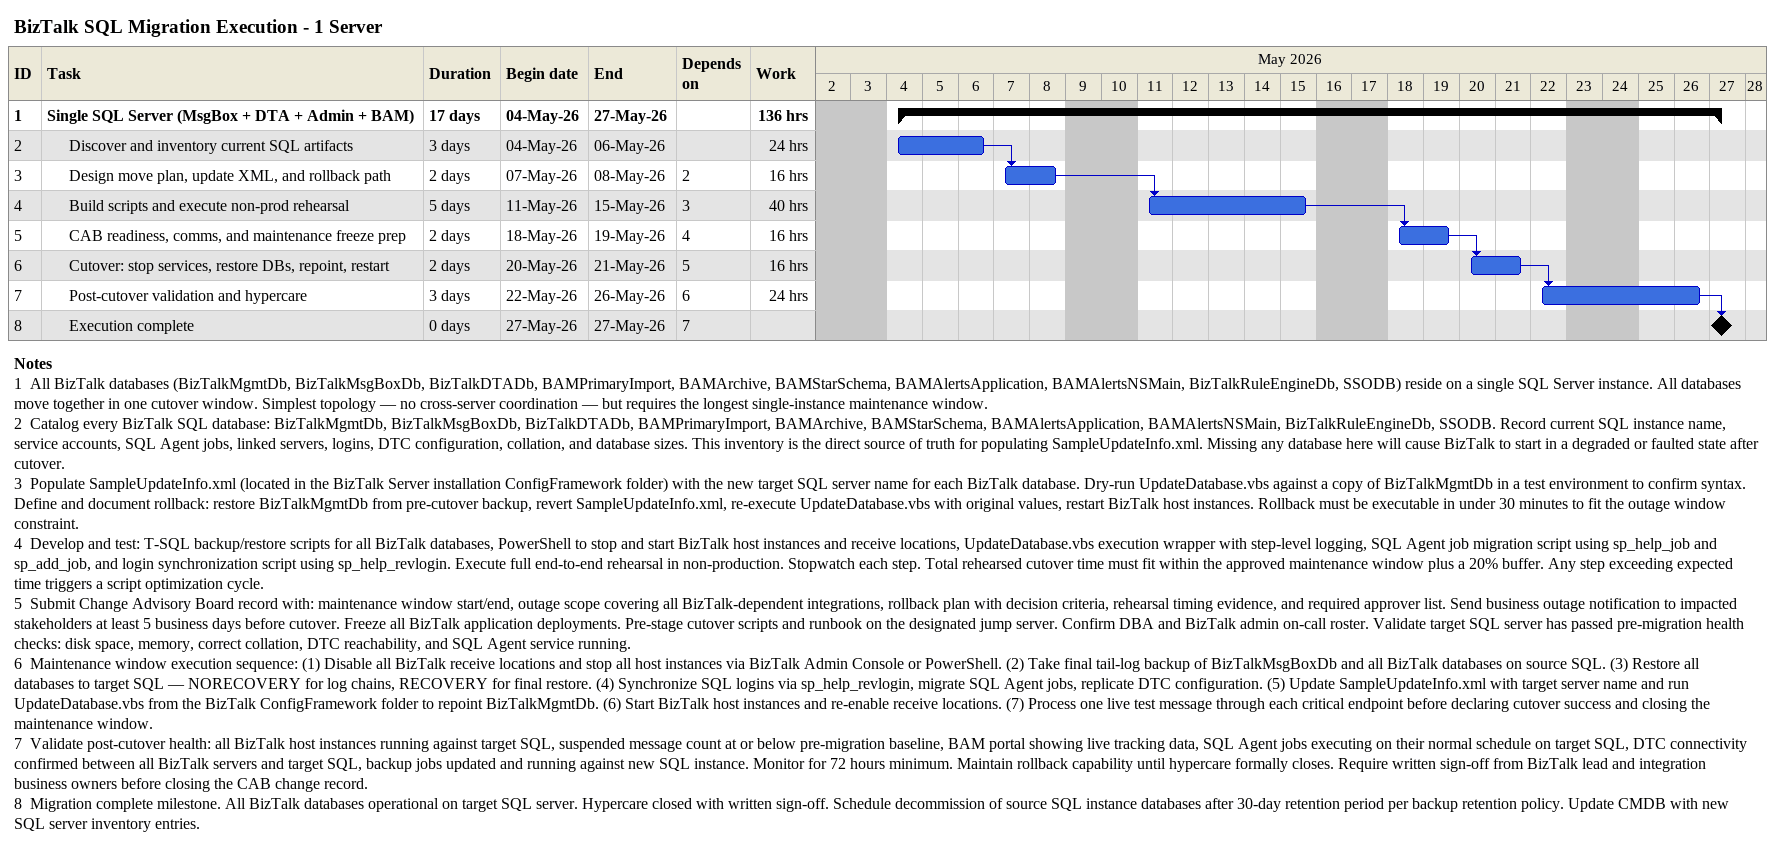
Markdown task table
BizTalk SQL Migration Execution - 1 Server

| ID | Level | Task | Duration | Start | Finish | Predecessors | Work (h) |
|---|---|---|---|---|---|---|---|
| 1 | 1 | **Single SQL Server (MsgBox + DTA + Admin + BAM)** | 17d | 2026-05-04 | 2026-05-27 |  | 136 |
| 2 | 2 | Discover and inventory current SQL artifacts | 3d | 2026-05-04 | 2026-05-06 |  | 24 |
| 3 | 2 | Design move plan, update XML, and rollback path | 2d | 2026-05-07 | 2026-05-08 | 2 | 16 |
| 4 | 2 | Build scripts and execute non-prod rehearsal | 5d | 2026-05-11 | 2026-05-15 | 3 | 40 |
| 5 | 2 | CAB readiness, comms, and maintenance freeze prep | 2d | 2026-05-18 | 2026-05-19 | 4 | 16 |
| 6 | 2 | Cutover: stop services, restore DBs, repoint, restart | 2d | 2026-05-20 | 2026-05-21 | 5 | 16 |
| 7 | 2 | Post-cutover validation and hypercare | 3d | 2026-05-22 | 2026-05-26 | 6 | 24 |
| 8 | 2 | Execution complete | 0d | 2026-05-27 | 2026-05-27 | 7 |  |

Notes
- 1: All BizTalk databases (BizTalkMgmtDb, BizTalkMsgBoxDb, BizTalkDTADb, BAMPrimaryImport, BAMArchive, BAMStarSchema, BAMAlertsApplication, BAMAlertsNSMain, BizTalkRuleEngineDb, SSODB) reside on a single SQL Server instance. All databases move together in one cutover window. Simplest topology — no cross-server coordination — but requires the longest single-instance maintenance window.
- 2: Catalog every BizTalk SQL database: BizTalkMgmtDb, BizTalkMsgBoxDb, BizTalkDTADb, BAMPrimaryImport, BAMArchive, BAMStarSchema, BAMAlertsApplication, BAMAlertsNSMain, BizTalkRuleEngineDb, SSODB. Record current SQL instance name, service accounts, SQL Agent jobs, linked servers, logins, DTC configuration, collation, and database sizes. This inventory is the direct source of truth for populating SampleUpdateInfo.xml. Missing any database here will cause BizTalk to start in a degraded or faulted state after cutover.
- 3: Populate SampleUpdateInfo.xml (located in the BizTalk Server installation ConfigFramework folder) with the new target SQL server name for each BizTalk database. Dry-run UpdateDatabase.vbs against a copy of BizTalkMgmtDb in a test environment to confirm syntax. Define and document rollback: restore BizTalkMgmtDb from pre-cutover backup, revert SampleUpdateInfo.xml, re-execute UpdateDatabase.vbs with original values, restart BizTalk host instances. Rollback must be executable in under 30 minutes to fit the outage window constraint.
- 4: Develop and test: T-SQL backup/restore scripts for all BizTalk databases, PowerShell to stop and start BizTalk host instances and receive locations, UpdateDatabase.vbs execution wrapper with step-level logging, SQL Agent job migration script using sp_help_job and sp_add_job, and login synchronization script using sp_help_revlogin. Execute full end-to-end rehearsal in non-production. Stopwatch each step. Total rehearsed cutover time must fit within the approved maintenance window plus a 20% buffer. Any step exceeding expected time triggers a script optimization cycle.
- 5: Submit Change Advisory Board record with: maintenance window start/end, outage scope covering all BizTalk-dependent integrations, rollback plan with decision criteria, rehearsal timing evidence, and required approver list. Send business outage notification to impacted stakeholders at least 5 business days before cutover. Freeze all BizTalk application deployments. Pre-stage cutover scripts and runbook on the designated jump server. Confirm DBA and BizTalk admin on-call roster. Validate target SQL server has passed pre-migration health checks: disk space, memory, correct collation, DTC reachability, and SQL Agent service running.
- 6: Maintenance window execution sequence: (1) Disable all BizTalk receive locations and stop all host instances via BizTalk Admin Console or PowerShell. (2) Take final tail-log backup of BizTalkMsgBoxDb and all BizTalk databases on source SQL. (3) Restore all databases to target SQL — NORECOVERY for log chains, RECOVERY for final restore. (4) Synchronize SQL logins via sp_help_revlogin, migrate SQL Agent jobs, replicate DTC configuration. (5) Update SampleUpdateInfo.xml with target server name and run UpdateDatabase.vbs from the BizTalk ConfigFramework folder to repoint BizTalkMgmtDb. (6) Start BizTalk host instances and re-enable receive locations. (7) Process one live test message through each critical endpoint before declaring cutover success and closing the maintenance window.
- 7: Validate post-cutover health: all BizTalk host instances running against target SQL, suspended message count at or below pre-migration baseline, BAM portal showing live tracking data, SQL Agent jobs executing on their normal schedule on target SQL, DTC connectivity confirmed between all BizTalk servers and target SQL, backup jobs updated and running against new SQL instance. Monitor for 72 hours minimum. Maintain rollback capability until hypercare formally closes. Require written sign-off from BizTalk lead and integration business owners before closing the CAB change record.
- 8: Migration complete milestone. All BizTalk databases operational on target SQL server. Hypercare closed with written sign-off. Schedule decommission of source SQL instance databases after 30-day retention period per backup retention policy. Update CMDB with new SQL server inventory entries.
